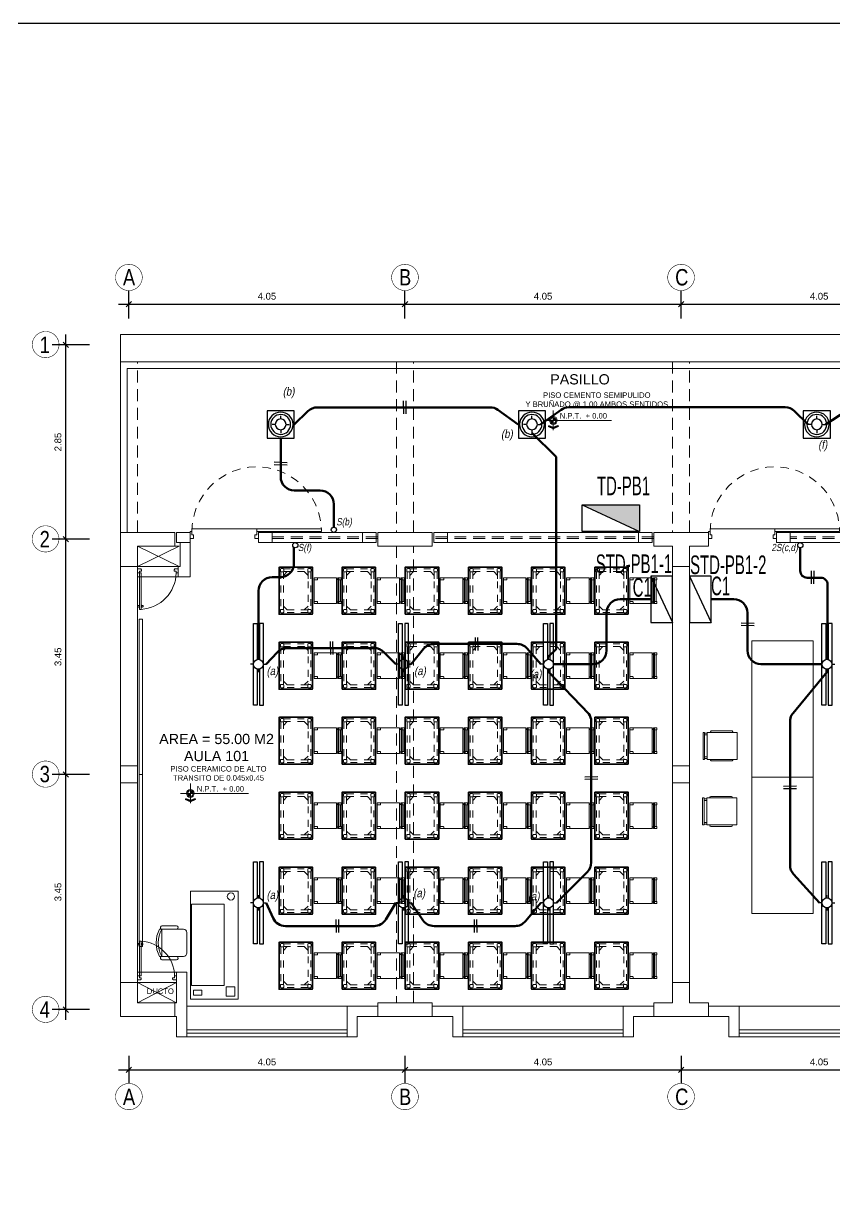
# Model space of a CAD drawing. Header units: millimetres. Extents: x 3354 to 3637, y 1117 to 1358.
# Drawn here: x 3432.33 to 3444.23, y 1182.12 to 1199.18 of the extents above; entities that cross this region are included whole.
import ezdxf

# ---------------------------------------------------------------- set-up
doc = ezdxf.new("R2010")
doc.units = ezdxf.units.MM
for name, pattern in [('ACAD_ISO03W100', [30, 12, -18]), ('ACAD_ISO07W100', [3, 0, -3]), ('DASHED2', [0.375, 0.25, -0.125]), ('TRAZOS2', [0.225, 0.15, -0.075])]:
    doc.linetypes.add(name, pattern=pattern)
for name, color, linetype, lineweight in [('ACCESORIOS', 4, 'Continuous', 18), ('cables', 152, 'Continuous', 60), ('CASCO', 252, 'Continuous', 9), ('MUEBLES ACTUAL', 35, 'Continuous', 5), ('TABLERO', 122, 'Continuous', 25)]:
    doc.layers.add(name, color=color, linetype=linetype, lineweight=lineweight)
doc.layers.add('Efec-muebles', color=7, linetype='Continuous', lineweight=13, true_color=0x85826f)
doc.layers.add('LUMINARIAS', color=2, linetype='Continuous')
doc.styles.add('1', font='arial.ttf')
doc.styles.add('2-SIETE', font='ARIALN.TTF', dxfattribs={"height": 0.07})
doc.styles.add('BYE', font='ARIALN.TTF', dxfattribs={"oblique": 10, "height": 2})
doc.styles.get("Standard").update_dxf_attribs({"font": 'arial.ttf'})
doc.styles.add('style1', font='arial.ttf')
doc.styles.add('style2', font='arial.ttf')
doc.dimstyles.new('Esc  1  50', dxfattribs={"dimtxt": 0.1, "dimasz": 0.08, "dimexe": 0.2, "dimexo": 0.15, "dimgap": 0.065, "dimtad": 1, "dimzin": 4, "dimdsep": 46, "dimtxsty": 'Standard', "dimblk": 'OBLIQUE', "dimcen": 0.12, "dimdle": 0.15, "dimadec": 0, "dimazin": 0, "dimtfac": 1, "dimtix": 1, "dimtmove": 0, "dimatfit": 3, "dimldrblk": 'OBLIQUE', "dimfxl": 1, "dimarcsym": 0})

# ---------------------------------------------------------------- blocks, each defined once
blk = doc.blocks.new('dssa')
at = {"layer": 'Efec-muebles'}
for p, q in [((0, 0.024), (0.036, 0.024)), ((0, 0), (0.036, 0)), ((0, -0.292), (0.036, -0.292)), ((0, -0.316), (0.036, -0.316))]:
    blk.add_line(p, q, dxfattribs=at)
for points in [[(0, -0.326), (-0.4, -0.326), (-0.4, 0.034), (0, 0.034), (0, -0.326)], [(-0.053, 0.053), (-0.331, 0.053)], [(-0.331, 0.034), (-0.053, 0.034)], [(-0.331, -0.326), (-0.053, -0.326)], [(-0.053, -0.345), (-0.331, -0.345)]]:
    blk.add_lwpolyline(points, dxfattribs=at)
blk.add_lwpolyline([(0.054, 0.034), (0.036, 0.034), (0.036, -0.326), (0.054, -0.326)], close=True, dxfattribs=at)
for centre, start, end in [((-0.331, 0.043), 90, 270), ((-0.053, 0.043), 270, 90), ((-0.331, -0.336), 90, 270), ((-0.053, -0.336), 270, 90)]:
    blk.add_arc(centre, 0.00947, start, end, dxfattribs=at)
blk = doc.blocks.new('SDGFDG DF')
at = {"layer": 'Efec-muebles', "lineweight": 18}
for p, q in [((1023.934, 2860.289), (1023.934, 2859.609)), ((1023.944, 2860.299), (1024.424, 2860.299)), ((1023.954, 2860.289), (1024.414, 2860.289)), ((1024.434, 2860.289), (1024.434, 2859.609)), ((1023.944, 2860.279), (1023.944, 2859.619)), ((1023.959, 2860.264), (1023.959, 2860.234)), ((1023.969, 2860.274), (1023.999, 2860.274)), ((1023.969, 2860.224), (1023.999, 2860.224)), ((1024.009, 2860.264), (1024.009, 2860.234)), ((1024.359, 2860.264), (1024.359, 2860.234)), ((1024.369, 2860.274), (1024.399, 2860.274)), ((1024.369, 2860.224), (1024.399, 2860.224)), ((1024.409, 2860.264), (1024.409, 2860.234)), ((1024.424, 2860.279), (1024.424, 2859.619)), ((1024.414, 2859.609), (1023.954, 2859.609)), ((1023.959, 2859.664), (1023.959, 2859.634)), ((1023.999, 2859.674), (1023.969, 2859.674)), ((1023.999, 2859.624), (1023.969, 2859.624)), ((1024.009, 2859.664), (1024.009, 2859.634)), ((1024.359, 2859.664), (1024.359, 2859.634)), ((1024.399, 2859.674), (1024.369, 2859.674)), ((1024.399, 2859.624), (1024.369, 2859.624)), ((1024.409, 2859.664), (1024.409, 2859.634)), ((1024.424, 2859.599), (1023.944, 2859.599))]:
    blk.add_line(p, q, dxfattribs=at)
at = {"layer": 'Efec-muebles', "linetype": 'ACAD_ISO03W100', "lineweight": 18, "ltscale": 0.00105}
for p, q in [((1023.964, 2860.224), (1023.964, 2859.674)), ((1024.059, 2860.229), (1024.004, 2860.174)), ((1024.004, 2860.224), (1024.004, 2859.674)), ((1024.004, 2860.224), (1024.004, 2860.174)), ((1024.009, 2860.269), (1024.36, 2860.269)), ((1024.009, 2860.229), (1024.36, 2860.229)), ((1024.009, 2860.229), (1024.059, 2860.229)), ((1024.309, 2860.229), (1024.364, 2860.174)), ((1024.364, 2860.225), (1024.364, 2860.111)), ((1024.404, 2860.225), (1024.404, 2859.674)), ((1024.364, 2860.086), (1024.364, 2859.674)), ((1024.059, 2859.669), (1024.004, 2859.724)), ((1024.004, 2859.674), (1024.004, 2859.724)), ((1024.359, 2859.669), (1024.009, 2859.669)), ((1024.359, 2859.629), (1024.009, 2859.629)), ((1024.309, 2859.669), (1024.364, 2859.724))]:
    blk.add_line(p, q, dxfattribs=at)
at = {"layer": 'Efec-muebles', "lineweight": 18, "ltscale": 0.5}
for p, q in [((1024.452, 2860.134), (1024.452, 2859.764)), ((1024.777, 2860.139), (1024.457, 2860.139)), ((1024.502, 2860.139), (1024.502, 2860.114)), ((1024.782, 2859.764), (1024.782, 2860.134)), ((1024.802, 2860.134), (1024.782, 2860.134)), ((1024.802, 2859.764), (1024.802, 2860.134)), ((1024.847, 2860.139), (1024.807, 2860.139)), ((1024.817, 2859.759), (1024.817, 2860.139)), ((1024.852, 2860.114), (1024.852, 2860.134)), ((1024.497, 2860.109), (1024.457, 2860.109)), ((1024.802, 2860.114), (1024.782, 2860.114)), ((1024.847, 2860.109), (1024.807, 2860.109)), ((1024.842, 2859.789), (1024.842, 2860.109)), ((1024.457, 2859.789), (1024.497, 2859.789)), ((1024.502, 2859.784), (1024.502, 2859.764)), ((1024.782, 2859.784), (1024.802, 2859.784)), ((1024.807, 2859.789), (1024.847, 2859.789)), ((1024.852, 2859.764), (1024.852, 2859.784)), ((1024.457, 2859.759), (1024.777, 2859.759)), ((1024.782, 2859.764), (1024.802, 2859.764)), ((1024.807, 2859.759), (1024.847, 2859.759))]:
    blk.add_line(p, q, dxfattribs=at)
at = {"layer": 'Efec-muebles', "lineweight": 18}
for centre, start, end in [((1023.944, 2860.289), 90, 180), ((1023.954, 2860.279), 90, 180), ((1024.414, 2860.279), 0, 90), ((1024.424, 2860.289), 0, 90), ((1023.969, 2860.264), 90, 180), ((1023.969, 2860.234), 180, 270), ((1023.999, 2860.264), 0, 90), ((1023.999, 2860.234), 270, 0), ((1024.369, 2860.264), 90, 180), ((1024.369, 2860.234), 180, 270), ((1024.399, 2860.264), 0, 90), ((1024.399, 2860.234), 270, 0), ((1023.944, 2859.609), 180, 270), ((1023.954, 2859.619), 180, 270), ((1023.969, 2859.664), 90, 180), ((1023.969, 2859.634), 180, 270), ((1023.999, 2859.664), 360, 90), ((1023.999, 2859.634), 270, 0), ((1024.369, 2859.664), 90, 180), ((1024.369, 2859.634), 180, 270), ((1024.399, 2859.664), 360, 90), ((1024.399, 2859.634), 270, 0), ((1024.414, 2859.619), 270, 0), ((1024.424, 2859.609), 270, 0)]:
    blk.add_arc(centre, 0.01, start, end, dxfattribs=at)
at = {"layer": 'Efec-muebles', "lineweight": 18, "ltscale": 0.5}
for centre, start, end in [((1024.457, 2860.134), 90, 180), ((1024.777, 2860.134), 0, 90), ((1024.807, 2860.134), 90, 180), ((1024.847, 2860.134), 0, 90), ((1024.457, 2860.114), 180, 270), ((1024.497, 2860.114), 270, 0), ((1024.807, 2860.114), 180, 270), ((1024.847, 2860.114), 270, 0), ((1024.457, 2859.784), 90, 180), ((1024.497, 2859.784), 0, 90), ((1024.807, 2859.784), 90, 180), ((1024.847, 2859.784), 0, 90), ((1024.457, 2859.764), 180, 270), ((1024.497, 2859.764), 270, 0), ((1024.777, 2859.764), 270, 0), ((1024.807, 2859.764), 180, 270), ((1024.847, 2859.764), 270, 0)]:
    blk.add_arc(centre, 0.005, start, end, dxfattribs=at)
at = {"layer": 'MUEBLES ACTUAL', "linetype": 'ACAD_ISO07W100', "lineweight": 5, "ltscale": 0.002}
for p, q in [((1024.349, 2860.194), (1024.344, 2860.194)), ((1024.361, 2860.209), (1024.357, 2860.209))]:
    blk.add_line(p, q, dxfattribs=at)
blk = doc.blocks.new('fluorecescente')
at = {"color": 2}
for p, q in [((1779.418, 727.335), (1779.418, 727.375)), ((1779.345, 727.262), (1779.305, 727.262)), ((1779.418, 727.188), (1779.418, 727.148)), ((1779.492, 727.262), (1779.532, 727.262))]:
    blk.add_line(p, q, dxfattribs=at)
for points in [[(1779.348, 727.28), (1778.818, 727.28), (1778.818, 727.335), (1780.018, 727.335), (1780.018, 727.28), (1779.489, 727.28)], [(1779.348, 727.243), (1778.818, 727.243), (1778.818, 727.188), (1780.018, 727.188), (1780.018, 727.243), (1779.489, 727.243)]]:
    blk.add_lwpolyline(points, dxfattribs=at)
blk.add_circle((1779.418, 727.262), 0.0733, dxfattribs=at)
blk = doc.blocks.new('D')
at = {"layer": 'TABLERO'}
blk.add_line((3390.514, 1173.454), (3390.831, 1172.773), dxfattribs=at)
blk.add_lwpolyline([(3390.514, 1173.454), (3390.514, 1172.773), (3390.831, 1172.773), (3390.831, 1173.454)], close=True, dxfattribs=at)
blk = doc.blocks.new('TABLERO ELECTRICO')
at = {"layer": 'TABLERO'}
blk.add_hatch(color=256, dxfattribs=at).paths.add_polyline_path([(138.888, 62.418), (138.888, 61.688), (139.228, 62.418)])
blk.add_line((138.888, 61.688), (139.228, 62.418), dxfattribs=at)
blk.add_lwpolyline([(139.228, 62.418), (139.228, 61.688), (138.888, 61.688), (138.888, 62.418)], close=True, dxfattribs=at)
blk = doc.blocks.new('FLUORESCENTE CIRCULAR 1x32W')
at = {"layer": 'LUMINARIAS'}
for p, q in [((1338.211, 550.574), (1338.211, 550.61)), ((1338.152, 550.515), (1338.116, 550.515)), ((1338.211, 550.456), (1338.211, 550.421)), ((1338.27, 550.515), (1338.305, 550.515))]:
    blk.add_line(p, q, dxfattribs=at)
blk.add_lwpolyline([(1338.06, 550.665), (1338.36, 550.665), (1338.36, 550.365), (1338.06, 550.365)], close=True, dxfattribs=at)
for centre, radius in [((1338.21, 550.515), 0.136), ((1338.21, 550.515), 0.109), ((1338.211, 550.515), 0.0592)]:
    blk.add_circle(centre, radius, dxfattribs=at)
blk = doc.blocks.new('_Oblique')
at = {"color": 0, "linetype": 'ByBlock', "lineweight": -2}
blk.add_line((-0.5, -0.5), (0.5, 0.5), dxfattribs=at)
blk = doc.blocks.new('*D303')
at = {"layer": 'CASCO', "color": 0, "lineweight": -2, "transparency": 16777216}
for p, q in [((3433.876, 1184.04), (3433.876, 1183.633)), ((3437.926, 1184.04), (3437.926, 1183.633)), ((3433.726, 1183.833), (3438.076, 1183.833))]:
    blk.add_line(p, q, dxfattribs=at)
at = {"layer": 'Defpoints', "color": 0, "transparency": 16777216}
for p in [(3433.876, 1184.19), (3437.926, 1184.19), (3437.926, 1183.833)]:
    blk.add_point(p, dxfattribs=at)
at = {"layer": 'CASCO', "color": 0, "lineweight": -2, "transparency": 16777216, "xscale": 0.08, "yscale": 0.08, "zscale": 0.08, "rotation": 180}
blk.add_blockref('_Oblique', (3433.876, 1183.833), dxfattribs=at)
at = {"layer": 'CASCO', "color": 0, "lineweight": -2, "transparency": 16777216, "xscale": 0.08, "yscale": 0.08, "zscale": 0.08}
blk.add_blockref('_Oblique', (3437.926, 1183.833), dxfattribs=at)
at = {"layer": 'CASCO', "color": 0, "transparency": 16777216, "insert": (3435.901, 1183.949), "char_height": 0.1, "attachment_point": 5}
blk.add_mtext('4.05', dxfattribs=at)
blk = doc.blocks.new('*D304')
at = {"layer": 'CASCO', "color": 0, "lineweight": -2, "transparency": 16777216}
for p, q in [((3437.926, 1184.04), (3437.926, 1183.633)), ((3441.976, 1184.04), (3441.976, 1183.633)), ((3437.776, 1183.833), (3442.126, 1183.833))]:
    blk.add_line(p, q, dxfattribs=at)
at = {"layer": 'Defpoints', "color": 0, "transparency": 16777216}
for p in [(3437.926, 1184.19), (3441.976, 1184.19), (3441.976, 1183.833)]:
    blk.add_point(p, dxfattribs=at)
at = {"layer": 'CASCO', "color": 0, "lineweight": -2, "transparency": 16777216, "xscale": 0.08, "yscale": 0.08, "zscale": 0.08, "rotation": 180}
blk.add_blockref('_Oblique', (3437.926, 1183.833), dxfattribs=at)
at = {"layer": 'CASCO', "color": 0, "lineweight": -2, "transparency": 16777216, "xscale": 0.08, "yscale": 0.08, "zscale": 0.08}
blk.add_blockref('_Oblique', (3441.976, 1183.833), dxfattribs=at)
at = {"layer": 'CASCO', "color": 0, "transparency": 16777216, "insert": (3439.951, 1183.949), "char_height": 0.1, "attachment_point": 5}
blk.add_mtext('4.05', dxfattribs=at)
blk = doc.blocks.new('*D305')
at = {"layer": 'CASCO', "color": 0, "lineweight": -2, "transparency": 16777216}
for p, q in [((3441.976, 1184.04), (3441.976, 1183.633)), ((3446.026, 1184.035), (3446.026, 1183.633)), ((3441.826, 1183.833), (3446.176, 1183.833))]:
    blk.add_line(p, q, dxfattribs=at)
at = {"layer": 'Defpoints', "color": 0, "transparency": 16777216}
for p in [(3441.976, 1184.19), (3446.026, 1184.185), (3446.026, 1183.833)]:
    blk.add_point(p, dxfattribs=at)
at = {"layer": 'CASCO', "color": 0, "lineweight": -2, "transparency": 16777216, "xscale": 0.08, "yscale": 0.08, "zscale": 0.08, "rotation": 180}
blk.add_blockref('_Oblique', (3441.976, 1183.833), dxfattribs=at)
at = {"layer": 'CASCO', "color": 0, "lineweight": -2, "transparency": 16777216, "xscale": 0.08, "yscale": 0.08, "zscale": 0.08}
blk.add_blockref('_Oblique', (3446.026, 1183.833), dxfattribs=at)
at = {"layer": 'CASCO', "color": 0, "transparency": 16777216, "insert": (3444.001, 1183.949), "char_height": 0.1, "attachment_point": 5}
blk.add_mtext('4.05', dxfattribs=at)
blk = doc.blocks.new('*D309')
at = {"layer": 'CASCO', "color": 0, "lineweight": -2, "transparency": 16777216}
for p, q in [((3432.952, 1184.566), (3432.952, 1188.316)), ((3433.297, 1188.166), (3432.752, 1188.166)), ((3433.297, 1184.716), (3432.752, 1184.716))]:
    blk.add_line(p, q, dxfattribs=at)
at = {"layer": 'Defpoints', "color": 0, "transparency": 16777216}
for p in [(3432.952, 1188.166), (3433.447, 1188.166), (3433.447, 1184.716)]:
    blk.add_point(p, dxfattribs=at)
at = {"layer": 'CASCO', "color": 0, "lineweight": -2, "transparency": 16777216, "xscale": 0.08, "yscale": 0.08, "zscale": 0.08}
for p, rotation in [((3432.952, 1188.166), 90), ((3432.952, 1184.716), 270)]:
    blk.add_blockref('_Oblique', p, dxfattribs=dict(at, rotation=rotation))
at = {"layer": 'CASCO', "color": 0, "transparency": 16777216, "insert": (3432.836, 1186.441), "char_height": 0.1, "attachment_point": 5, "rotation": 90}
blk.add_mtext('3.45', dxfattribs=at)
blk = doc.blocks.new('*D310')
at = {"layer": 'CASCO', "color": 0, "lineweight": -2, "transparency": 16777216}
for p, q in [((3432.952, 1188.016), (3432.952, 1191.766)), ((3433.297, 1191.616), (3432.752, 1191.616)), ((3433.297, 1188.166), (3432.752, 1188.166))]:
    blk.add_line(p, q, dxfattribs=at)
at = {"layer": 'Defpoints', "color": 0, "transparency": 16777216}
for p in [(3432.952, 1191.616), (3433.447, 1191.616), (3433.447, 1188.166)]:
    blk.add_point(p, dxfattribs=at)
at = {"layer": 'CASCO', "color": 0, "lineweight": -2, "transparency": 16777216, "xscale": 0.08, "yscale": 0.08, "zscale": 0.08}
for p, rotation in [((3432.952, 1191.616), 90), ((3432.952, 1188.166), 270)]:
    blk.add_blockref('_Oblique', p, dxfattribs=dict(at, rotation=rotation))
at = {"layer": 'CASCO', "color": 0, "transparency": 16777216, "insert": (3432.836, 1189.891), "char_height": 0.1, "attachment_point": 5, "rotation": 90}
blk.add_mtext('3.45', dxfattribs=at)
blk = doc.blocks.new('*D311')
at = {"layer": 'CASCO', "color": 0, "lineweight": -2, "transparency": 16777216}
for p, q in [((3432.952, 1191.466), (3432.952, 1194.616)), ((3433.297, 1194.466), (3432.752, 1194.466)), ((3433.297, 1191.616), (3432.752, 1191.616))]:
    blk.add_line(p, q, dxfattribs=at)
at = {"layer": 'Defpoints', "color": 0, "transparency": 16777216}
for p in [(3432.952, 1194.466), (3433.447, 1194.466), (3433.447, 1191.616)]:
    blk.add_point(p, dxfattribs=at)
at = {"layer": 'CASCO', "color": 0, "lineweight": -2, "transparency": 16777216, "xscale": 0.08, "yscale": 0.08, "zscale": 0.08}
for p, rotation in [((3432.952, 1194.466), 90), ((3432.952, 1191.616), 270)]:
    blk.add_blockref('_Oblique', p, dxfattribs=dict(at, rotation=rotation))
at = {"layer": 'CASCO', "color": 0, "transparency": 16777216, "insert": (3432.836, 1193.041), "char_height": 0.1, "attachment_point": 5, "rotation": 90}
blk.add_mtext('2.85', dxfattribs=at)
blk = doc.blocks.new('*D315')
at = {"layer": 'CASCO', "color": 0, "lineweight": -2, "transparency": 16777216}
for p, q in [((3433.876, 1194.851), (3433.876, 1195.263)), ((3437.926, 1194.851), (3437.926, 1195.263)), ((3433.726, 1195.063), (3438.076, 1195.063))]:
    blk.add_line(p, q, dxfattribs=at)
at = {"layer": 'Defpoints', "color": 0, "transparency": 16777216}
for p in [(3437.926, 1195.063), (3433.876, 1194.701), (3437.926, 1194.701)]:
    blk.add_point(p, dxfattribs=at)
at = {"layer": 'CASCO', "color": 0, "lineweight": -2, "transparency": 16777216, "xscale": 0.08, "yscale": 0.08, "zscale": 0.08, "rotation": 180}
blk.add_blockref('_Oblique', (3433.876, 1195.063), dxfattribs=at)
at = {"layer": 'CASCO', "color": 0, "lineweight": -2, "transparency": 16777216, "xscale": 0.08, "yscale": 0.08, "zscale": 0.08}
blk.add_blockref('_Oblique', (3437.926, 1195.063), dxfattribs=at)
at = {"layer": 'CASCO', "color": 0, "transparency": 16777216, "insert": (3435.901, 1195.179), "char_height": 0.1, "attachment_point": 5}
blk.add_mtext('4.05', dxfattribs=at)
blk = doc.blocks.new('*D316')
at = {"layer": 'CASCO', "color": 0, "lineweight": -2, "transparency": 16777216}
for p, q in [((3437.926, 1194.851), (3437.926, 1195.263)), ((3441.976, 1194.851), (3441.976, 1195.263)), ((3437.776, 1195.063), (3442.126, 1195.063))]:
    blk.add_line(p, q, dxfattribs=at)
at = {"layer": 'Defpoints', "color": 0, "transparency": 16777216}
for p in [(3441.976, 1195.063), (3437.926, 1194.701), (3441.976, 1194.701)]:
    blk.add_point(p, dxfattribs=at)
at = {"layer": 'CASCO', "color": 0, "lineweight": -2, "transparency": 16777216, "xscale": 0.08, "yscale": 0.08, "zscale": 0.08, "rotation": 180}
blk.add_blockref('_Oblique', (3437.926, 1195.063), dxfattribs=at)
at = {"layer": 'CASCO', "color": 0, "lineweight": -2, "transparency": 16777216, "xscale": 0.08, "yscale": 0.08, "zscale": 0.08}
blk.add_blockref('_Oblique', (3441.976, 1195.063), dxfattribs=at)
at = {"layer": 'CASCO', "color": 0, "transparency": 16777216, "insert": (3439.951, 1195.179), "char_height": 0.1, "attachment_point": 5}
blk.add_mtext('4.05', dxfattribs=at)
blk = doc.blocks.new('*D317')
at = {"layer": 'CASCO', "color": 0, "lineweight": -2, "transparency": 16777216}
for p, q in [((3441.976, 1194.851), (3441.976, 1195.263)), ((3446.026, 1194.856), (3446.026, 1195.263)), ((3441.826, 1195.063), (3446.176, 1195.063))]:
    blk.add_line(p, q, dxfattribs=at)
at = {"layer": 'Defpoints', "color": 0, "transparency": 16777216}
for p in [(3446.026, 1195.063), (3441.976, 1194.701), (3446.026, 1194.706)]:
    blk.add_point(p, dxfattribs=at)
at = {"layer": 'CASCO', "color": 0, "lineweight": -2, "transparency": 16777216, "xscale": 0.08, "yscale": 0.08, "zscale": 0.08, "rotation": 180}
blk.add_blockref('_Oblique', (3441.976, 1195.063), dxfattribs=at)
at = {"layer": 'CASCO', "color": 0, "lineweight": -2, "transparency": 16777216, "xscale": 0.08, "yscale": 0.08, "zscale": 0.08}
blk.add_blockref('_Oblique', (3446.026, 1195.063), dxfattribs=at)
at = {"layer": 'CASCO', "color": 0, "transparency": 16777216, "insert": (3444.001, 1195.179), "char_height": 0.1, "attachment_point": 5}
blk.add_mtext('4.05', dxfattribs=at)
blk = doc.blocks.new('cgytutytry')
at = {"layer": 'CASCO'}
for p, q in [((-4.482, 891.175), (-4.487, 891.175)), ((-4.487, 891.175), (-4.487, 891.1)), ((-4.487, 891.1), (-4.487, 891.175)), ((-4.487, 891.175), (-4.482, 891.175)), ((-4.467, 891.08), (-4.487, 891.1)), ((-4.467, 891.08), (-4.487, 891.1)), ((-4.482, 891.18), (-4.482, 891.175)), ((-4.391, 891.18), (-4.482, 891.18)), ((-4.482, 891.175), (-4.482, 891.18)), ((-4.432, 891.08), (-4.467, 891.08)), ((-4.432, 891.08), (-4.467, 891.08)), ((-4.386, 891.126), (-4.432, 891.126)), ((-4.432, 891.126), (-4.432, 891.08)), ((-4.391, 891.18), (-4.391, 891.175)), ((-4.391, 891.18), (-4.391, 891.175)), ((-4.386, 891.175), (-4.391, 891.175)), ((-4.391, 891.175), (-4.386, 891.175)), ((-4.386, 891.175), (-4.386, 891.126)), ((-4.386, 891.175), (-4.386, 891.126)), ((-4.386, 891.085), (-4.386, 891.126)), ((-4.386, 891.126), (-3.497, 891.126)), ((-3.497, 891.085), (-4.386, 891.085)), ((-3.598, 891.132), (-3.598, 891.14)), ((-3.598, 891.14), (-3.594, 891.14)), ((-3.55, 891.132), (-3.598, 891.132)), ((-3.598, 891.075), (-3.598, 891.08)), ((-3.598, 891.08), (-3.55, 891.08)), ((-3.594, 891.075), (-3.598, 891.075)), ((-3.594, 891.155), (-3.589, 891.175)), ((-3.594, 891.14), (-3.594, 891.155)), ((-3.594, 891.057), (-3.594, 891.075)), ((-3.589, 891.037), (-3.594, 891.057)), ((-3.589, 891.175), (-3.559, 891.175)), ((-3.559, 891.037), (-3.589, 891.037)), ((-3.559, 891.175), (-3.554, 891.155)), ((-3.554, 891.057), (-3.559, 891.037)), ((-3.554, 891.155), (-3.554, 891.137)), ((-3.554, 891.137), (-3.55, 891.137)), ((-3.55, 891.075), (-3.554, 891.075)), ((-3.554, 891.075), (-3.554, 891.057)), ((-3.55, 891.137), (-3.55, 891.132)), ((-3.55, 891.08), (-3.55, 891.075)), ((-3.497, 891.126), (-3.497, 891.085)), ((-4.467, 890.281), (-4.487, 890.261)), ((-4.487, 890.261), (-4.467, 890.281)), ((-4.487, 890.261), (-4.487, 890.185)), ((-4.487, 890.185), (-4.487, 890.261)), ((-4.487, 890.185), (-4.482, 890.185)), ((-4.482, 890.185), (-4.487, 890.185)), ((-4.482, 890.185), (-4.482, 890.18)), ((-4.482, 890.18), (-4.482, 890.185)), ((-4.482, 890.18), (-4.391, 890.18)), ((-4.467, 890.281), (-4.433, 890.281)), ((-4.467, 890.281), (-4.433, 890.281)), ((-4.433, 890.281), (-4.433, 890.231)), ((-4.433, 890.231), (-4.386, 890.231)), ((-4.391, 890.185), (-4.386, 890.185)), ((-4.391, 890.185), (-4.391, 890.18)), ((-4.386, 890.185), (-4.391, 890.185)), ((-4.391, 890.185), (-4.391, 890.18)), ((-4.386, 890.231), (-4.386, 890.185)), ((-4.386, 890.231), (-4.386, 890.185))]:
    blk.add_line(p, q, dxfattribs=at)
for points in [[(-4.432, 891.08), (-4.432, 891.126), (-4.386, 891.126)], [(-4.386, 890.231), (-4.433, 890.231), (-4.433, 890.281)]]:
    blk.add_lwpolyline(points, dxfattribs=at)
for points in [[(-3.497, 891.126), (-3.497, 891.085), (-4.386, 891.085), (-4.386, 891.126)], [(-3.55, 891.132), (-3.55, 891.137), (-3.598, 891.137), (-3.598, 891.132)], [(-3.55, 891.08), (-3.55, 891.075), (-3.598, 891.075), (-3.598, 891.08)], [(-3.554, 891.14), (-3.554, 891.155), (-3.559, 891.175), (-3.589, 891.175), (-3.594, 891.155), (-3.594, 891.14)], [(-3.554, 891.071), (-3.554, 891.057), (-3.559, 891.037), (-3.589, 891.037), (-3.594, 891.057), (-3.594, 891.071)]]:
    blk.add_lwpolyline(points, close=True, dxfattribs=at)
blk.add_arc((-4.408, 891.143), 0.913, 271.3362, 356.359, dxfattribs=at)
blk = doc.blocks.new('THT')
for p, q in [((-1.074, 0.413), (-1.014, 0.413)), ((-1.074, 0.293), (-1.074, 0.413)), ((-1.014, 0.413), (-1.014, 0.353)), ((0.126, 0.413), (0.066, 0.413)), ((0.066, 0.413), (0.066, 0.353)), ((0.126, 0.293), (0.126, 0.413)), ((-1.044, 0.293), (-1.074, 0.293)), ((-1.044, 0.353), (-1.044, 0.293)), ((-1.014, 0.353), (-1.044, 0.353)), ((0.096, 0.245), (-1.044, 0.245)), ((0.066, 0.353), (0.096, 0.353)), ((0.096, 0.353), (0.096, 0.293)), ((0.096, 0.293), (0.126, 0.293)), ((0.096, 0.293), (0.096, 0.245)), ((1.236, 0.293), (0.096, 0.293)), ((0.096, 0.245), (1.236, 0.245)), ((1.236, 0.245), (1.236, 0.293))]:
    blk.add_line(p, q)
at = {"linetype": 'TRAZOS2'}
blk.add_arc((0.096, 0.293), 1.14, 180, 357.5868, dxfattribs=at)
blk = doc.blocks.new('dtyrdyt')
at = {"layer": 'CASCO'}
h = blk.add_hatch(color=256, dxfattribs=at)
h.paths.add_polyline_path([(850.126, 424.939), (850.167, 424.939, 0.414214), (850.126, 424.98)])
h.paths.add_polyline_path([(850.126, 424.898), (850.126, 424.939), (850.084, 424.939, 0.414214)])
blk.add_hatch(color=256, dxfattribs=at).paths.add_polyline_path([(850.126, 424.839), (850.057, 424.867), (850.049, 424.849), (850.126, 424.818), (850.202, 424.849), (850.194, 424.867)])
for p, q in [((850.126, 424.939), (850.126, 425.084)), ((849.981, 424.939), (850.981, 424.939)), ((850.126, 424.939), (850.126, 424.795)), ((850.126, 424.818), (850.049, 424.849)), ((850.126, 424.839), (850.057, 424.867)), ((850.126, 424.839), (850.194, 424.867)), ((850.126, 424.818), (850.202, 424.849)), ((850.202, 424.849), (850.194, 424.867))]:
    blk.add_line(p, q, dxfattribs=at)
for radius in [0.0578, 0.0413]:
    blk.add_circle((850.126, 424.939), radius, dxfattribs=at)
blk = doc.blocks.new('silla 01')
at = {"layer": 'Efec-muebles'}
for p, q in [((3688.626, 1240.013), (3688.626, 1240.228)), ((3688.676, 1239.913), (3688.676, 1240.263)), ((3688.676, 1240.228), (3689.076, 1240.228)), ((3689.076, 1240.263), (3689.076, 1239.913)), ((3689.126, 1240.013), (3689.126, 1240.228)), ((3688.676, 1239.913), (3688.676, 1240.013)), ((3689.026, 1239.863), (3688.726, 1239.863))]:
    blk.add_line(p, q, dxfattribs=at)
for centre, radius, start, end in [((3688.652, 1240.225), 0.0256, 16.274, 186.9691), ((3688.876, 1239.889), 0.424, 61.8371, 118.1629), ((3688.876, 1239.889), 0.394, 59.4733, 120.5267), ((3689.101, 1240.225), 0.0256, 353.0309, 163.726), ((3688.652, 1240.016), 0.0256, 173.0309, 343.726), ((3688.726, 1239.913), 0.05, 180, 270), ((3689.026, 1239.913), 0.05, 270, 0), ((3689.101, 1240.016), 0.0256, 196.274, 6.9691)]:
    blk.add_arc(centre, radius, start, end, dxfattribs=at)
blk = doc.blocks.new('messsa')
at = {"layer": 'Efec-muebles'}
for p, q in [((3688.12, 1239.808), (3689.705, 1239.808)), ((3688.12, 1239.108), (3688.12, 1239.808)), ((3689.705, 1239.808), (3689.705, 1239.108)), ((3689.705, 1239.108), (3688.12, 1239.108))]:
    blk.add_line(p, q, dxfattribs=at)
for points in [[(3688.311, 1239.316), (3688.311, 1239.793), (3689.504, 1239.793), (3689.504, 1239.316)], [(3689.57, 1239.643), (3689.57, 1239.765), (3689.644, 1239.765), (3689.644, 1239.643)], [(3689.523, 1239.16), (3689.523, 1239.288), (3689.657, 1239.288), (3689.657, 1239.16)]]:
    blk.add_lwpolyline(points, close=True, dxfattribs=at)
blk.add_circle((3688.196, 1239.216), 0.053, dxfattribs=at)
blk = doc.blocks.new('12')
at = {"layer": 'CASCO', "lineweight": 0}
for p, q in [((3433.751, 1194.416), (3433.751, 1191.216)), ((3434.726, 1184.766), (3437.076, 1184.766)), ((3441.126, 1184.766), (3438.776, 1184.766)), ((3445.176, 1184.766), (3442.826, 1184.766))]:
    blk.add_line(p, q, dxfattribs=at)
at = {"layer": 'CASCO', "lineweight": 5}
for p, q in [((3434.001, 1191.216), (3434.616, 1191.516)), ((3434.001, 1191.516), (3434.616, 1191.216)), ((3434.551, 1191.516), (3434.616, 1191.516)), ((3434.001, 1185.116), (3434.576, 1184.816)), ((3434.001, 1184.816), (3434.576, 1185.116))]:
    blk.add_line(p, q, dxfattribs=at)
at = {"layer": 'CASCO'}
for p, q in [((3441.851, 1191.216), (3441.851, 1190.516)), ((3441.851, 1188.291), (3442.101, 1188.291)), ((3441.851, 1188.041), (3442.101, 1188.041))]:
    blk.add_line(p, q, dxfattribs=at)
at = {"layer": 'CASCO', "ltscale": 2}
for p, q in [((3434.726, 1184.316), (3437.076, 1184.316)), ((3441.126, 1184.316), (3438.776, 1184.316)), ((3445.176, 1184.316), (3442.826, 1184.316))]:
    blk.add_line(p, q, dxfattribs=at)
at = {"layer": 'CASCO', "ltscale": 2, "const_width": 0.0076}
for points in [[(3434.073, 1195.46, 0.951688), (3433.679, 1195.46, 1)], [(3438.123, 1195.46, 0.951688), (3437.729, 1195.46, 1)], [(3442.173, 1195.46, 0.951688), (3441.779, 1195.46, 1)], [(3432.852, 1194.466, -0.951688), (3432.458, 1194.466, -1)], [(3432.851, 1191.616, -0.951688), (3432.457, 1191.616, -1)], [(3432.852, 1188.166, -0.951688), (3432.458, 1188.166, -1)], [(3432.852, 1184.716, -0.951688), (3432.458, 1184.716, -1)], [(3434.073, 1183.436, -0.951688), (3433.679, 1183.436, -1)], [(3438.123, 1183.436, -0.951688), (3437.729, 1183.436, -1)], [(3442.173, 1183.436, -0.951688), (3441.779, 1183.436, -1)]]:
    blk.add_lwpolyline(points, format="xyb", close=True, dxfattribs=at)
at = {"layer": 'CASCO', "lineweight": 0, "ltscale": 0.5}
blk.add_lwpolyline([(3433.751, 1194.219), (3433.751, 1194.616), (3458.301, 1194.616), (3458.301, 1194.219)], dxfattribs=at)
at = {"layer": 'CASCO', "lineweight": 5}
for points in [[(3433.751, 1191.866), (3433.751, 1194.219), (3458.301, 1194.219), (3458.301, 1191.866)], [(3433.851, 1191.716), (3433.851, 1194.119), (3458.201, 1194.119), (3458.201, 1191.716)]]:
    blk.add_lwpolyline(points, dxfattribs=at)
at = {"layer": 'CASCO', "linetype": 'DASHED2', "ltscale": 0.7}
for points in [[(3433.751, 1191.716), (3434.001, 1191.716), (3434.001, 1194.219), (3433.751, 1194.219)], [(3437.801, 1191.716), (3438.051, 1191.716), (3438.051, 1194.219), (3437.801, 1194.219)], [(3441.851, 1191.716), (3442.101, 1191.716), (3442.101, 1194.219), (3441.851, 1194.219)], [(3437.801, 1184.816), (3438.051, 1184.816), (3438.051, 1191.516), (3437.801, 1191.516)]]:
    blk.add_lwpolyline(points, close=True, dxfattribs=at)
at = {"layer": 'CASCO'}
for points in [[(3434.551, 1191.716), (3433.751, 1191.716), (3433.751, 1191.216), (3434.001, 1191.216), (3434.001, 1191.516), (3434.551, 1191.516), (3434.551, 1191.716)], [(3437.526, 1191.716), (3437.526, 1191.516), (3438.326, 1191.516), (3438.326, 1191.716), (3437.526, 1191.716)], [(3434.551, 1184.616), (3433.751, 1184.616), (3433.751, 1185.116), (3434.001, 1185.116), (3434.001, 1184.816), (3434.551, 1184.816), (3434.551, 1184.616)], [(3437.526, 1184.816), (3437.526, 1184.616), (3438.326, 1184.616), (3438.326, 1184.816), (3437.526, 1184.816)], [(3437.076, 1184.37), (3434.726, 1184.37), (3434.726, 1184.42), (3437.076, 1184.42), (3437.076, 1184.37)], [(3438.776, 1184.37), (3441.126, 1184.37), (3441.126, 1184.42), (3438.776, 1184.42), (3438.776, 1184.37)], [(3442.826, 1184.37), (3445.176, 1184.37), (3445.176, 1184.42), (3442.826, 1184.42), (3442.826, 1184.37)]]:
    blk.add_lwpolyline(points, dxfattribs=at)
for points in [[(3434.776, 1191.716), (3434.576, 1191.716), (3434.576, 1191.566), (3434.776, 1191.566)], [(3435.976, 1191.716), (3435.776, 1191.716), (3435.776, 1191.566), (3435.976, 1191.566)], [(3437.301, 1191.716), (3437.501, 1191.716), (3437.501, 1191.566), (3437.301, 1191.566)], [(3438.551, 1191.716), (3438.351, 1191.716), (3438.351, 1191.566), (3438.551, 1191.566)], [(3441.351, 1191.716), (3441.551, 1191.716), (3441.551, 1191.566), (3441.351, 1191.566)], [(3441.576, 1191.516), (3441.851, 1191.516), (3441.851, 1191.216), (3442.101, 1191.216), (3442.101, 1191.516), (3442.376, 1191.516), (3442.376, 1191.716), (3442.101, 1191.716), (3441.851, 1191.716), (3441.576, 1191.716)], [(3443.376, 1191.716), (3443.576, 1191.716), (3443.576, 1191.566), (3443.376, 1191.566)], [(3434.001, 1188.291), (3433.751, 1188.291), (3433.751, 1191.216), (3434.001, 1191.216)], [(3434.026, 1188.166), (3434.026, 1190.441), (3434.076, 1190.441), (3434.076, 1188.166)], [(3434.001, 1188.041), (3434.001, 1188.291), (3433.751, 1188.291), (3433.751, 1188.041)], [(3441.851, 1188.041), (3441.851, 1188.291), (3442.101, 1188.291), (3442.101, 1188.041)], [(3442.101, 1188.041), (3442.101, 1188.291), (3441.851, 1188.291), (3441.851, 1188.041)], [(3433.751, 1185.116), (3434.001, 1185.116), (3434.001, 1188.041), (3433.751, 1188.041)], [(3434.026, 1188.166), (3434.026, 1185.641), (3434.076, 1185.641), (3434.076, 1188.166)], [(3441.576, 1184.816), (3441.851, 1184.816), (3441.851, 1185.116), (3442.101, 1185.116), (3442.101, 1184.816), (3442.376, 1184.816), (3442.376, 1184.616), (3442.376, 1184.616), (3441.576, 1184.616), (3441.576, 1184.616)]]:
    blk.add_lwpolyline(points, close=True, dxfattribs=at)
at = {"layer": 'CASCO', "lineweight": 0, "ltscale": 0.5}
for points in [[(3435.976, 1191.716), (3437.301, 1191.716), (3437.301, 1191.566), (3435.976, 1191.566)], [(3438.551, 1191.716), (3441.351, 1191.716), (3441.351, 1191.566), (3438.551, 1191.566)], [(3443.576, 1191.716), (3445.401, 1191.716), (3445.401, 1191.566), (3443.576, 1191.566)]]:
    blk.add_lwpolyline(points, close=True, dxfattribs=at)
at = {"layer": 'CASCO', "linetype": 'DASHED2', "ltscale": 0.7}
for points in [[(3437.526, 1191.651), (3435.976, 1191.651)], [(3437.526, 1191.628), (3435.976, 1191.628)], [(3441.576, 1191.651), (3438.326, 1191.651)], [(3441.576, 1191.628), (3438.326, 1191.628)], [(3445.601, 1191.651), (3443.576, 1191.651)], [(3445.601, 1191.628), (3443.576, 1191.628)]]:
    blk.add_lwpolyline(points, dxfattribs=at)
at = {"layer": 'CASCO', "ltscale": 2}
for points in [[(3434.776, 1191.566), (3434.776, 1191.066), (3434.601, 1191.066), (3434.601, 1191.216), (3434.626, 1191.216), (3434.626, 1191.566), (3434.776, 1191.566)], [(3434.726, 1185.266), (3434.726, 1184.316), (3434.576, 1184.316), (3434.576, 1184.616), (3434.551, 1184.616), (3434.551, 1184.816), (3434.576, 1184.816), (3434.576, 1185.116), (3434.576, 1185.116), (3434.576, 1185.266), (3434.726, 1185.266), (3434.726, 1185.266)]]:
    blk.add_lwpolyline(points, dxfattribs=at)
at = {"layer": 'CASCO', "lineweight": 5}
for points in [[(3434.601, 1191.066), (3434.001, 1191.066), (3434.001, 1191.216), (3434.601, 1191.216)], [(3434.576, 1185.266), (3434.001, 1185.266), (3434.001, 1185.116), (3434.576, 1185.116)]]:
    blk.add_lwpolyline(points, close=True, dxfattribs=at)
at = {"layer": 'CASCO', "ltscale": 2}
for points in [[(3442.101, 1188.291), (3441.851, 1188.291), (3441.851, 1191.216), (3442.101, 1191.216)], [(3442.101, 1185.116), (3441.851, 1185.116), (3441.851, 1188.041), (3442.101, 1188.041)], [(3437.076, 1184.316), (3437.226, 1184.316), (3437.226, 1184.616), (3437.526, 1184.616), (3437.526, 1184.766), (3437.076, 1184.766)], [(3438.776, 1184.316), (3438.626, 1184.316), (3438.626, 1184.616), (3438.326, 1184.616), (3438.326, 1184.766), (3438.776, 1184.766)], [(3441.576, 1184.616), (3441.276, 1184.616), (3441.276, 1184.316), (3441.126, 1184.316), (3441.126, 1184.766), (3441.576, 1184.766)], [(3442.826, 1184.316), (3442.676, 1184.316), (3442.676, 1184.616), (3442.376, 1184.616), (3442.376, 1184.766), (3442.826, 1184.766)]]:
    blk.add_lwpolyline(points, close=True, dxfattribs=at)
at = {"layer": 'CASCO'}
for p in [(2589.976, 768.419), (2584.652, 762.948)]:
    blk.add_blockref('dtyrdyt', p, dxfattribs=at)
at = {"layer": 'CASCO', "xscale": -0.8333541671872685, "yscale": 0.8333541671872685, "zscale": 0.8333541671872685, "rotation": 180}
for p in [(3435.671, 1191.972), (3443.271, 1191.972)]:
    blk.add_blockref('THT', p, dxfattribs=at)
at = {"layer": 'CASCO', "lineweight": 13, "rotation": 90}
for p, xscale, yscale, zscale in [((3968.709, 1188.489), -0.5999999999998181, 0.5999999999998181, 0.5999999999998181), ((3946.429, 1187.732), 0.5749999999988404, 0.5749999999988404, 0.5749999999988404)]:
    blk.add_blockref('cgytutytry', p, dxfattribs=dict(at, xscale=xscale, yscale=yscale, zscale=zscale))
at = {"layer": 'CASCO', "style": 'style1', "width": 0.8}
for s, p in [('A', (3433.789, 1195.338)), ('B', (3437.839, 1195.338)), ('C', (3441.889, 1195.338)), ('1', (3432.568, 1194.347)), ('2', (3432.567, 1191.497)), ('3', (3432.568, 1188.052)), ('4', (3432.568, 1184.598)), ('A', (3433.789, 1183.318)), ('B', (3437.839, 1183.318)), ('C', (3441.889, 1183.318))]:
    blk.add_text(s, height=0.24, dxfattribs=at).set_placement(p)
at = {"layer": 'CASCO', "style": '1'}
for p in [(3440.197, 1193.386), (3434.873, 1187.915)]:
    blk.add_text('N.P.T.  + 0.00', height=0.08, dxfattribs=at).set_placement(p)
at = {"layer": 'CASCO', "char_height": 0.15, "attachment_point": 5, "style": 'style2'}
for s, insert in [('\\A1;PASILLO', (3440.493, 1193.96)), ('\\A1;AREA = 55.00 M2\\PAULA 101', (3435.162, 1188.56))]:
    blk.add_mtext(s, dxfattribs=dict(at, insert=insert))
at = {"layer": 'CASCO', "lineweight": 5, "insert": (3440.74, 1193.54), "char_height": 0.07998, "width": 2.09636, "attachment_point": 8, "style": '1'}
blk.add_mtext('PISO CEMENTO SEMIPULIDO \\PY BRUÑADO @ 1.00 AMBOS SENTIDOS', dxfattribs=at)
at = {"layer": 'CASCO', "width": 2.09636, "attachment_point": 8, "style": '1'}
for s, insert, char_height in [('PISO CERAMICO DE ALTO\\PTRANSITO DE 0.045x0.45', (3435.191, 1188.074), 0.07998), ('\\A1;DUCTO', (3434.338, 1184.946), 0.08)]:
    blk.add_mtext(s, dxfattribs=dict(at, insert=insert, char_height=char_height))
at = {"layer": 'CASCO'}
for base, p1, p2, picture, middle in [((3437.926, 1195.063), (3433.876, 1194.701), (3437.926, 1194.701), '*D315', (3435.901, 1195.179)), ((3441.976, 1195.063), (3437.926, 1194.701), (3441.976, 1194.701), '*D316', (3439.951, 1195.179)), ((3446.026, 1195.063), (3441.976, 1194.701), (3446.026, 1194.706), '*D317', (3444.001, 1195.179)), ((3437.926, 1183.833), (3433.876, 1184.19), (3437.926, 1184.19), '*D303', (3435.901, 1183.949)), ((3441.976, 1183.833), (3437.926, 1184.19), (3441.976, 1184.19), '*D304', (3439.951, 1183.949)), ((3446.026, 1183.833), (3441.976, 1184.19), (3446.026, 1184.185), '*D305', (3444.001, 1183.949))]:
    dim = blk.add_linear_dim(base=base, p1=p1, p2=p2, dimstyle='Esc  1  50', dxfattribs=at)
    dim.commit()
    dim.dimension.update_dxf_attribs({"geometry": picture, "text_midpoint": middle})
for base, p1, p2, picture, middle in [((3432.952, 1194.466), (3433.447, 1191.616), (3433.447, 1194.466), '*D311', (3432.836, 1193.041)), ((3432.952, 1191.616), (3433.447, 1188.166), (3433.447, 1191.616), '*D310', (3432.836, 1189.891)), ((3432.952, 1188.166), (3433.447, 1184.716), (3433.447, 1188.166), '*D309', (3432.836, 1186.441))]:
    dim = blk.add_linear_dim(base=base, p1=p1, p2=p2, angle=270, dimstyle='Esc  1  50', dxfattribs=at)
    dim.commit()
    dim.dimension.update_dxf_attribs({"geometry": picture, "text_midpoint": middle})

msp = doc.modelspace()

# ---------------------------------------------------------------- linework, layer by layer
at = {"ltscale": 0.5}
for p, q in [((3437.909, 1193.455), (3437.906, 1193.645)), ((3437.944, 1193.454), (3437.942, 1193.645)), ((3436.008, 1192.713), (3436.198, 1192.708)), ((3436.009, 1192.749), (3436.2, 1192.743)), ((3443.888, 1190.961), (3443.891, 1191.152)), ((3443.924, 1190.961), (3443.927, 1191.152)), ((3442.856, 1190.353), (3443.047, 1190.352)), ((3442.857, 1190.388), (3443.048, 1190.387)), ((3436.836, 1189.925), (3436.833, 1190.115)), ((3436.871, 1189.924), (3436.869, 1190.115)), ((3438.962, 1189.985), (3438.959, 1190.176)), ((3438.998, 1189.985), (3438.995, 1190.176)), ((3440.562, 1188.098), (3440.753, 1188.1)), ((3440.563, 1188.133), (3440.753, 1188.136)), ((3443.478, 1187.958), (3443.669, 1187.961)), ((3443.479, 1187.994), (3443.669, 1187.997)), ((3436.922, 1185.847), (3436.919, 1186.038)), ((3436.958, 1185.847), (3436.955, 1186.037)), ((3438.947, 1185.847), (3438.944, 1186.038)), ((3438.983, 1185.847), (3438.98, 1186.038))]:
    msp.add_line(p, q, dxfattribs=at)
at = {"ltscale": 2}
msp.add_lwpolyline([(3410.089, 1199.183), (3462.641, 1199.183), (3462.641, 1164.459), (3410.089, 1164.459)], close=True, dxfattribs=at)
at = {"color": 7, "linetype": 'Continuous', "ltscale": 0.25}
for centre in [(3436.883, 1191.754), (3436.317, 1191.528), (3443.725, 1191.528)]:
    msp.add_circle(centre, 0.038, dxfattribs=at)
at = {"layer": 'cables'}
for points in [[(3444.093, 1193.3), (3444.612, 1193.636, -0.144678), (3444.721, 1193.668), (3447.83, 1193.668, -0.20138), (3447.973, 1193.608), (3448.276, 1193.3)], [(3436.303, 1193.299), (3436.503, 1193.493, -0.195216), (3436.642, 1193.55), (3439.173, 1193.55, -0.156169), (3439.289, 1193.513), (3439.588, 1193.299)], [(3443.841, 1193.3), (3443.641, 1193.494, 0.195216), (3443.502, 1193.551), (3440.331, 1193.551, 0.156169), (3440.215, 1193.513), (3439.915, 1193.3)], [(3436.103, 1193.099), (3436.103, 1192.53, 0.414214), (3436.303, 1192.33), (3436.683, 1192.33, -0.414214), (3436.883, 1192.13), (3436.883, 1191.792)], [(3435.776, 1189.855), (3435.776, 1190.858, -0.414214), (3435.976, 1191.058), (3436.098, 1191.058, 0.414214), (3436.298, 1191.258), (3436.298, 1191.49)], [(3444.125, 1189.855), (3444.125, 1190.951, 0.414214), (3444.025, 1191.051), (3443.825, 1191.051, -0.414214), (3443.725, 1191.151), (3443.725, 1191.49)], [(3440.107, 1189.782), (3440.683, 1189.782, 0.414214), (3440.883, 1189.982), (3440.883, 1190.535, -0.414214), (3441.083, 1190.735), (3441.534, 1190.735)], [(3442.416, 1190.735), (3442.749, 1190.735, -0.414214), (3442.949, 1190.535), (3442.949, 1189.983, 0.412873), (3443.148, 1189.783), (3444.043, 1189.782)], [(3439.92, 1189.782), (3439.719, 1190.012, 0.216171), (3439.568, 1190.08), (3438.353, 1190.08, 0.227351), (3438.198, 1190.006), (3438.018, 1189.782)], [(3437.792, 1189.782), (3437.616, 1189.96, 0.20088), (3437.473, 1190.02), (3436.196, 1190.02, 0.209781), (3436.049, 1189.955), (3435.889, 1189.782)], [(3440.033, 1189.669), (3440.625, 1189.056, -0.146763), (3440.658, 1188.946), (3440.658, 1186.873, -0.199948), (3440.599, 1186.731), (3440.147, 1186.282)], [(3444.117, 1189.669), (3443.598, 1189.037, 0.125251), (3443.574, 1188.941), (3443.574, 1186.836, 0.185411), (3443.625, 1186.702), (3444.004, 1186.282)], [(3437.792, 1186.282), (3437.645, 1186.039, -0.263257), (3437.474, 1185.942), (3436.173, 1185.942, -0.29359), (3435.991, 1186.059), (3435.889, 1186.282)], [(3439.92, 1186.282), (3439.692, 1186.013, -0.220432), (3439.54, 1185.942), (3438.352, 1185.942, -0.250383), (3438.186, 1186.031), (3438.018, 1186.282)]]:
    msp.add_lwpolyline(points, format="xyb", dxfattribs=at)
msp.add_lwpolyline([(3440.033, 1189.895), (3440.142, 1190.003), (3440.142, 1192.823), (3439.789, 1193.174)], dxfattribs=at)
at = {"layer": 'Efec-muebles', "lineweight": 15}
for points in [[(3443.014, 1190.126), (3443.014, 1188.126), (3443.914, 1188.126), (3443.914, 1190.126), (3443.014, 1190.126)], [(3443.014, 1188.126), (3443.014, 1186.126), (3443.914, 1186.126), (3443.914, 1188.126), (3443.014, 1188.126)]]:
    msp.add_lwpolyline(points, dxfattribs=at)

# ---------------------------------------------------------------- block references
for name, p in [('12', (0, 0)), ('D', (51.019, 17.622)), ('D', (51.584, 17.622))]:
    msp.add_blockref(name, p)
at = {"rotation": 89.99999999999997}
for p in [(4163.037, -589.637), (4165.166, -589.637), (4167.295, -589.637), (4171.378, -589.637), (4163.037, -593.136), (4165.166, -593.136), (4167.295, -593.136), (4171.378, -593.136)]:
    msp.add_blockref('fluorecescente', p, dxfattribs=at)
at = {"layer": 'Efec-muebles'}
for p in [(2412.14, -1669.088), (2413.066, -1669.088), (2413.992, -1669.088), (2414.918, -1669.088), (2415.844, -1669.088), (2416.77, -1669.088), (2412.14, -1670.188), (2413.066, -1670.188), (2413.992, -1670.188), (2414.918, -1670.188), (2415.844, -1670.188), (2416.77, -1670.188), (2412.14, -1671.288), (2413.066, -1671.288), (2413.992, -1671.288), (2414.918, -1671.288), (2415.844, -1671.288), (2416.77, -1671.288), (2412.14, -1672.388), (2413.066, -1672.388), (2413.992, -1672.388), (2414.918, -1672.388), (2415.844, -1672.388), (2416.77, -1672.388), (2412.14, -1673.488), (2413.066, -1673.488), (2413.992, -1673.488), (2414.918, -1673.488), (2415.844, -1673.488), (2416.77, -1673.488), (2412.14, -1674.588), (2413.066, -1674.588), (2413.992, -1674.588), (2414.918, -1674.588), (2415.844, -1674.588), (2416.77, -1674.588)]:
    msp.add_blockref('SDGFDG DF', p, dxfattribs=at)
at = {"layer": 'Efec-muebles', "lineweight": 15, "xscale": -1.1, "yscale": 1.1, "zscale": 1.1}
for p in [(3442.361, 1188.746), (3442.352, 1187.784)]:
    msp.add_blockref('dssa', p, dxfattribs=at)
at = {"layer": 'Efec-muebles', "xscale": -1, "rotation": 90}
for name in ['messsa', 'silla 01']:
    msp.add_blockref(name, (4674.589, 4874.573), dxfattribs=at)
at = {"layer": 'LUMINARIAS', "xscale": -1.33333333333303, "yscale": 1.33333333333303, "zscale": 1.33333333333303, "rotation": 270}
for p in [(2702.083, -590.981), (2705.769, -590.981), (2709.947, -590.981)]:
    msp.add_blockref('FLUORESCENTE CIRCULAR 1x32W', p, dxfattribs=at)
at = {"layer": 'TABLERO', "xscale": 1.151306956799999, "yscale": 1.151306956799999, "zscale": 1.151306956799999, "rotation": 270.0000021777747}
msp.add_blockref('TABLERO ELECTRICO', (3369.503, 1352.023), dxfattribs=at)

# ---------------------------------------------------------------- texts
at = {"layer": 'ACCESORIOS', "color": 4, "linetype": 'Continuous', "lineweight": 20, "ltscale": 0.1, "style": 'BYE', "oblique": 10}
for s, height, p in [('(b)', 0.1229, (3436.134, 1193.721)), ('(b)', 0.1229, (3439.335, 1193.099)), ('(f)', 0.1229, (3443.988, 1192.943)), ('S(b)', 0.1054, (3436.919, 1191.819, 19008.667)), ('S(f)', 0.1054, (3436.356, 1191.442, 19008.667)), ('2S(c,d)', 0.1054, (3443.301, 1191.442, 19008.667)), ('(a)', 0.1229, (3435.896, 1189.623)), ('(a)', 0.1229, (3438.061, 1189.623)), ('(a)', 0.1229, (3439.758, 1189.577)), ('(a)', 0.1229, (3435.896, 1186.338)), ('(a)', 0.1229, (3438.049, 1186.365)), ('(a)', 0.1229, (3439.729, 1186.317))]:
    msp.add_text(s, height=height, dxfattribs=at).set_placement(p)
at = {"layer": 'TABLERO', "style": '2-SIETE', "width": 0.7}
for s, p in [('TD-PB1', (3440.742, 1192.261, 0.112)), ('STD-PB1-1', (3440.725, 1191.119, 0.112)), ('STD-PB1-2', (3442.108, 1191.104, 0.112)), ('C1', (3441.266, 1190.773, 0.112)), ('C1', (3442.416, 1190.794))]:
    msp.add_text(s, height=0.2733, rotation=0.0173, dxfattribs=at).set_placement(p)

doc.saveas('drawing.dxf')
